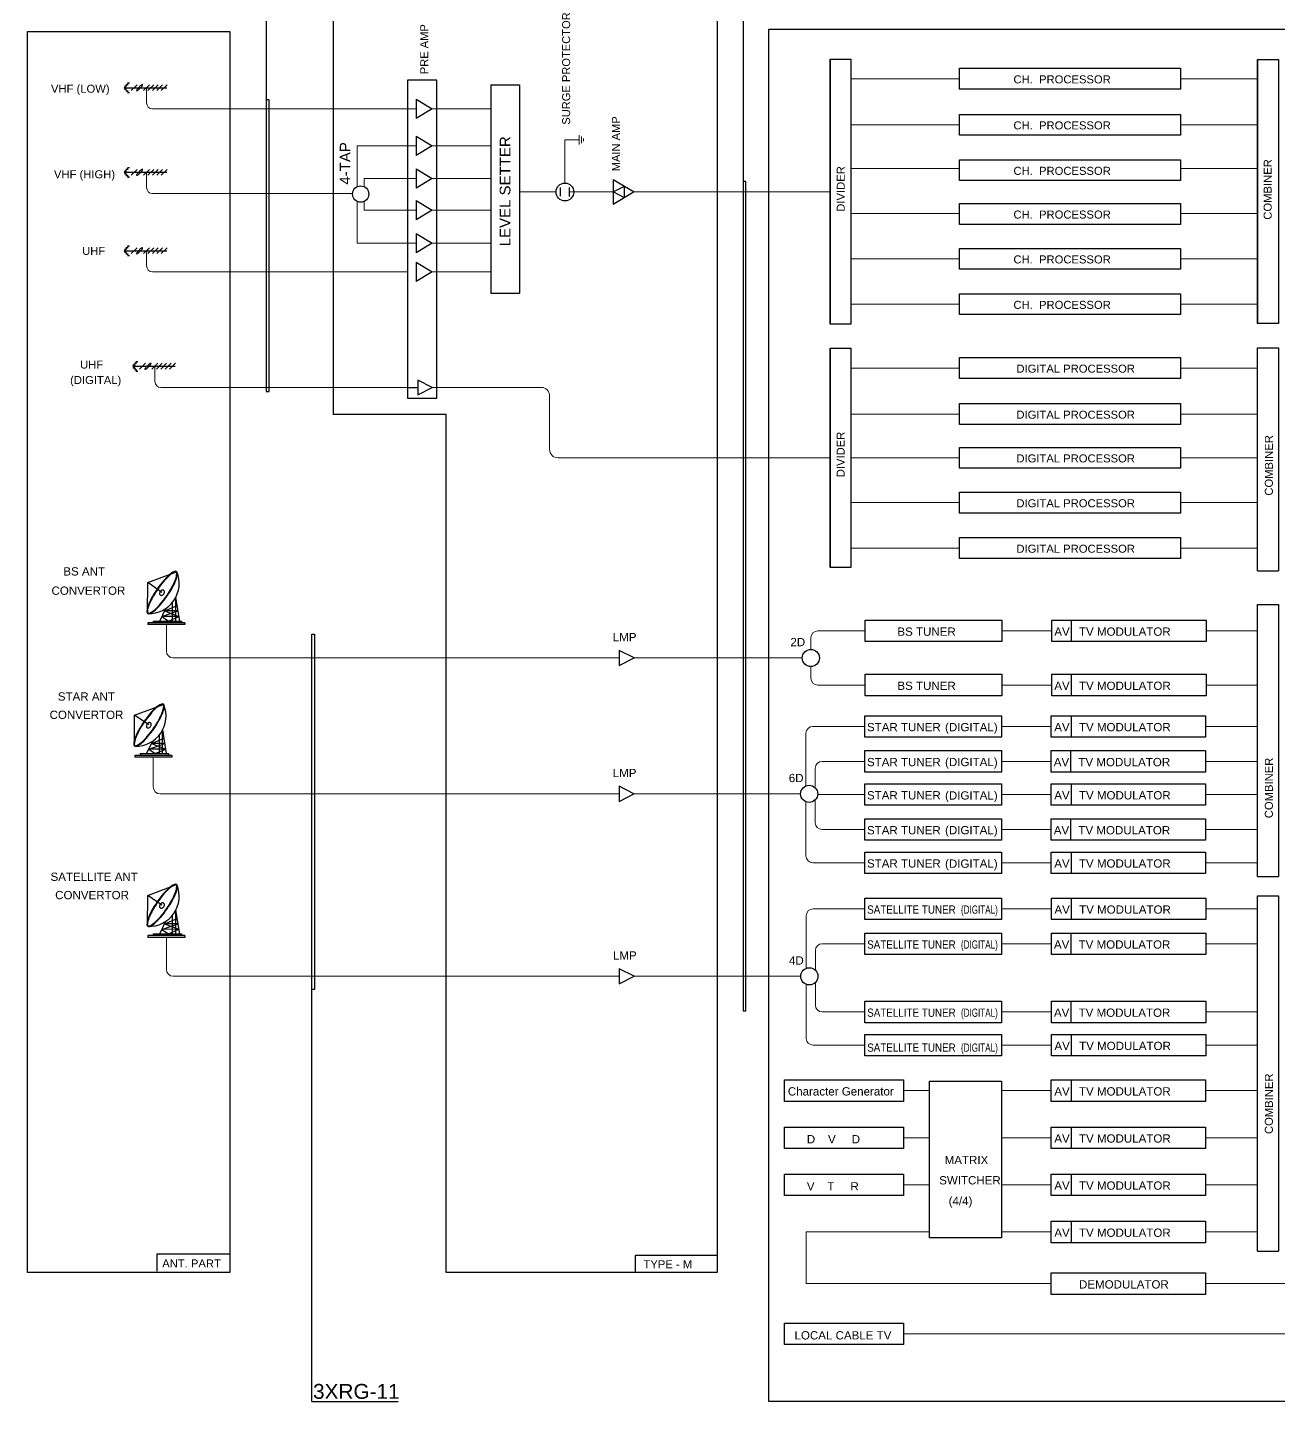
# Model space of a CAD drawing. Extents: x -5343388 to 7033982, y -486386 to 188356.
# Drawn here: x 248777 to 279041, y -463438 to -430200 of the extents above; entities that cross this region are included whole.
import ezdxf

# ---------------------------------------------------------------- set-up
doc = ezdxf.new("R2010")
doc.units = 0
doc.header["$MEASUREMENT"] = 0
for name, color, linetype in [('D', 33, 'Continuous'), ('E-Text', 3, 'Continuous'), ('e-text-box', 7, 'Continuous')]:
    doc.layers.add(name, color=color, linetype=linetype)
doc.layers.add('E-WIRE', color=4, linetype='Continuous', lineweight=20)
doc.styles.add('AL', font='arial.ttf')

msp = doc.modelspace()

# ---------------------------------------------------------------- linework, layer by layer
at = {"layer": 'D', "color": 2, "linetype": 'Continuous'}
msp.add_circle((256836.84527, -434229.54258), 196.22109, dxfattribs=at)
at = {"layer": 'e-text-box'}
for p, q in [((256168.99955, -429714.30595), (256168.99955, -439564.24544)), ((265463.63176, -429714.30595), (265463.63176, -460314.98508)), ((268194.70561, -430968.68198), (268194.70561, -437379.31372)), ((268698.81055, -430968.68198), (268698.81055, -437379.31372)), ((278533.10287, -430977.42631), (278533.10287, -437364.11122)), ((279037.20781, -430977.42631), (279037.20781, -437364.11122)), ((251220.78283, -431540.94769), (251119.11625, -431656.23733)), ((251119.11625, -431656.23733), (251220.78283, -431771.52697)), ((251119.11625, -431656.23733), (252148.73401, -431656.23733)), ((251123.92147, -431621.96582), (251174.75475, -431621.96582)), ((251123.92147, -431690.50884), (251174.75475, -431690.50884)), ((251159.64382, -431581.45676), (251210.47711, -431581.45676)), ((251159.64382, -431731.01791), (251210.47711, -431731.01791)), ((251195.36618, -431540.94769), (251246.19947, -431540.94769)), ((251286.2885, -431727.84792), (251429.50968, -431584.62674)), ((251585.45098, -431727.84792), (251728.67216, -431584.62674)), ((251691.40437, -431727.84792), (251834.62554, -431584.62674)), ((251797.35775, -431727.84792), (251940.57893, -431584.62674)), ((251903.31114, -431727.84792), (252046.53231, -431584.62674)), ((252009.26452, -431727.84792), (252152.4857, -431584.62674)), ((257968.52527, -431477.82461), (257968.52527, -439165.82286)), ((258676.5233, -431477.82461), (257968.52527, -431477.82461)), ((258676.5233, -439165.82286), (258676.5233, -431477.82461)), ((259985.79688, -431588.43209), (259985.79688, -434622.86204)), ((259985.79688, -431588.43209), (260678.5032, -431588.43209)), ((260678.5032, -431588.43209), (260678.5032, -436624.10802)), ((251195.36618, -431771.52697), (251246.19947, -431771.52697)), ((258180.56122, -431935.33372), (258570.20852, -432169.1221)), ((258180.56122, -431935.33372), (258180.56122, -432402.91048)), ((258570.20852, -432169.1221), (258180.56122, -432402.91048)), ((258180.56122, -432832.3189), (258570.20852, -433066.10729)), ((258180.56122, -432832.3189), (258180.56122, -433299.89567)), ((258570.20852, -433066.10729), (258180.56122, -433299.89567)), ((251220.78283, -433587.90766), (251119.11625, -433703.1973)), ((251119.11625, -433703.1973), (251220.78283, -433818.48694)), ((251119.11625, -433703.1973), (252148.73401, -433703.1973)), ((251123.92147, -433668.92579), (251174.75475, -433668.92579)), ((251123.92147, -433737.46881), (251174.75475, -433737.46881)), ((251159.64382, -433628.41672), (251210.47711, -433628.41672)), ((251195.36618, -433587.90766), (251246.19947, -433587.90766)), ((251286.2885, -433774.80789), (251429.50968, -433631.58671)), ((251585.45098, -433774.80789), (251728.67216, -433631.58671)), ((251691.40437, -433774.80789), (251834.62554, -433631.58671)), ((251797.35775, -433774.80789), (251940.57893, -433631.58671)), ((251903.31114, -433774.80789), (252046.53231, -433631.58671)), ((252009.26452, -433774.80789), (252152.4857, -433631.58671)), ((258180.56122, -433623.0855), (258570.20852, -433856.87388)), ((258180.56122, -433623.0855), (258180.56122, -434090.66227)), ((251159.64382, -433777.97787), (251210.47711, -433777.97787)), ((251195.36618, -433818.48694), (251246.19947, -433818.48694)), ((258570.20852, -433856.87388), (258180.56122, -434090.66227)), ((261673.70474, -434279.86129), (261673.70474, -434068.93542)), ((261887.48496, -434286.73944), (261887.48496, -434068.93542)), ((262944.57478, -433875.02604), (262944.57478, -434482.87584)), ((262944.57478, -433875.02604), (263451.11628, -434178.95094)), ((262944.57478, -434178.95094), (263216.98709, -434038.47343)), ((263216.98709, -434319.42845), (263216.98709, -434038.47343)), ((258180.56122, -434389.07366), (258180.56122, -434856.65042)), ((258180.56122, -434389.07366), (258570.20852, -434622.86204)), ((263451.11628, -434178.95094), (262944.57478, -434482.87584)), ((263216.98709, -434319.42845), (262944.57478, -434178.95094)), ((258570.20852, -434622.86204), (258180.56122, -434856.65042)), ((259985.79688, -434622.86204), (259985.79688, -436624.10802)), ((258180.56122, -435182.00769), (258570.20852, -435415.79608)), ((258180.56122, -435182.00769), (258180.56122, -435649.58446)), ((258570.20852, -435415.79608), (258180.56122, -435649.58446)), ((251220.78283, -435484.35373), (251119.11625, -435599.64337)), ((251119.11625, -435599.64337), (251220.78283, -435714.93301)), ((251119.11625, -435599.64337), (252148.73401, -435599.64337)), ((251123.92147, -435565.37186), (251174.75475, -435565.37186)), ((251123.92147, -435633.91488), (251174.75475, -435633.91488)), ((251159.64382, -435524.8628), (251210.47711, -435524.8628)), ((251159.64382, -435674.42395), (251210.47711, -435674.42395)), ((251195.36618, -435484.35373), (251246.19947, -435484.35373)), ((251195.36618, -435714.93301), (251246.19947, -435714.93301)), ((251286.2885, -435671.25396), (251429.50968, -435528.03278)), ((251585.45098, -435671.25396), (251728.67216, -435528.03278)), ((251691.40437, -435671.25396), (251834.62554, -435528.03278)), ((251797.35775, -435671.25396), (251940.57893, -435528.03278)), ((251903.31114, -435671.25396), (252046.53231, -435528.03278)), ((252009.26452, -435671.25396), (252152.4857, -435528.03278)), ((258180.56122, -435878.73976), (258180.56122, -436346.31652)), ((258180.56122, -435878.73976), (258570.20852, -436112.52814)), ((258570.20852, -436112.52814), (258180.56122, -436346.31652)), ((259985.79688, -436624.10802), (260678.5032, -436624.10802)), ((268194.70561, -437957.56278), (268194.70561, -443262.54765)), ((268698.81055, -437957.56278), (268698.81055, -443262.54765)), ((251424.0005, -438280.31824), (251322.33393, -438395.60788)), ((251322.33393, -438395.60788), (251424.0005, -438510.89753)), ((251322.33393, -438395.60788), (252351.95168, -438395.60788)), ((251327.13914, -438361.33637), (251377.97243, -438361.33637)), ((251362.8615, -438320.82731), (251413.69479, -438320.82731)), ((251398.58386, -438280.31824), (251449.41715, -438280.31824)), ((251489.50617, -438467.21847), (251632.72735, -438323.9973)), ((251788.66866, -438467.21847), (251931.88984, -438323.9973)), ((251894.62204, -438467.21847), (252037.84322, -438323.9973)), ((252000.57543, -438467.21847), (252143.79661, -438323.9973)), ((252106.52881, -438467.21847), (252249.74999, -438323.9973)), ((252212.4822, -438467.21847), (252355.70338, -438323.9973)), ((251327.13914, -438429.87939), (251377.97243, -438429.87939)), ((251362.8615, -438470.38846), (251413.69479, -438470.38846)), ((251398.58386, -438510.89753), (251449.41715, -438510.89753)), ((257988.73131, -438908.49265), (258221.27805, -438908.49265)), ((257968.52527, -439165.82286), (258676.5233, -439165.82286)), ((258904.4537, -439564.24544), (256168.99955, -439564.24544)), ((258904.4537, -460314.98508), (258904.4537, -439564.24544)), ((251686.59517, -443629.26483), (252384.35394, -443366.28388)), ((268698.81055, -443262.54765), (268194.70561, -443262.54765)), ((278533.10489, -443343.75211), (279037.20781, -443343.75211)), ((251683.36969, -444370.00369), (251686.59517, -443629.26483)), ((252029.8356, -443865.33193), (251686.59517, -443629.26483)), ((252355.24418, -444003.14391), (252355.24418, -444558.69586)), ((252459.62474, -444558.69586), (252366.34557, -443982.3105)), ((251975.85679, -444558.69586), (252126.05977, -444253.48574)), ((252029.62271, -444449.44434), (252419.79061, -444312.55504)), ((252095.39246, -444312.55504), (252441.72585, -444448.09601)), ((252419.79061, -444312.55504), (252095.39246, -444312.55504)), ((252096.99001, -444312.55504), (252399.08585, -444184.61736)), ((252279.8925, -444113.76838), (252279.8925, -444558.69586)), ((251690.53286, -444600.64937), (251690.53286, -444642.60281)), ((252584.58292, -444600.64937), (251690.53286, -444600.64937)), ((252584.58292, -444642.60281), (251690.53286, -444642.60281)), ((251819.66933, -444558.69586), (251819.66933, -444600.64937)), ((251819.66933, -444558.69586), (252505.64396, -444558.69586)), ((252441.72585, -444448.09601), (252029.62271, -444449.44434)), ((252029.62271, -444449.44434), (252186.80211, -444558.69586)), ((252186.80211, -444558.69586), (252441.72585, -444448.09601)), ((252505.64396, -444558.69586), (252505.64396, -444600.64937)), ((252584.58292, -444600.64937), (252584.58292, -444642.60281)), ((274022.32303, -444537.80125), (274022.32303, -445056.30607)), ((274022.32303, -445846.98801), (274022.32303, -446365.49283)), ((251368.39567, -446836.20813), (252066.15443, -446573.22718)), ((251365.17019, -447576.94698), (251368.39567, -446836.20813)), ((251711.63609, -447072.27523), (251368.39567, -446836.20813)), ((274021.24047, -446848.08088), (274021.24047, -447366.5857)), ((251961.69299, -447320.71168), (251961.69299, -447765.63916)), ((252037.04468, -447210.08721), (252037.04468, -447765.63916)), ((252141.42523, -447765.63916), (252048.14606, -447189.2538)), ((251657.65729, -447765.63916), (251807.86026, -447460.42904)), ((251711.42321, -447656.38764), (252101.5911, -447519.49834)), ((252123.52634, -447655.03931), (251711.42321, -447656.38764)), ((251711.42321, -447656.38764), (251868.6026, -447765.63916)), ((252101.5911, -447519.49834), (251777.19296, -447519.49834)), ((251777.19296, -447519.49834), (252123.52634, -447655.03931)), ((251778.7905, -447519.49834), (252080.88634, -447391.56066)), ((251868.6026, -447765.63916), (252123.52634, -447655.03931)), ((274009.0188, -447693.11426), (274009.0188, -448211.61908)), ((251372.33335, -447807.59266), (251372.33335, -447849.54611)), ((252266.38342, -447807.59266), (251372.33335, -447807.59266)), ((252266.38342, -447849.54611), (251372.33335, -447849.54611)), ((251501.46982, -447765.63916), (251501.46982, -447807.59266)), ((251501.46982, -447765.63916), (252187.44445, -447765.63916)), ((252187.44445, -447765.63916), (252187.44445, -447807.59266)), ((252266.38342, -447807.59266), (252266.38342, -447849.54611)), ((274021.24047, -448496.99397), (274021.24047, -449015.4988)), ((274009.0188, -449342.02736), (274009.0188, -449860.53218)), ((274021.24047, -450145.90707), (274021.24047, -450664.41189)), ((251686.59517, -451196.75794), (252384.35394, -450933.77699)), ((278533.10489, -450735.62128), (279037.20781, -450735.62128)), ((251683.36969, -451937.49679), (251686.59517, -451196.75794)), ((252029.8356, -451432.82504), (251686.59517, -451196.75794)), ((274025.82221, -451261.28493), (274025.82221, -451779.78975)), ((278533.10489, -451201.82859), (279037.20781, -451201.82859)), ((252279.8925, -451681.26149), (252279.8925, -452126.18897)), ((252355.24418, -451570.63702), (252355.24418, -452126.18897)), ((252459.62474, -452126.18897), (252366.34557, -451549.80361)), ((251975.85679, -452126.18897), (252126.05977, -451820.97885)), ((252029.62271, -452016.93745), (252419.79061, -451880.04814)), ((252441.72585, -452015.58912), (252029.62271, -452016.93745)), ((252029.62271, -452016.93745), (252186.80211, -452126.18897)), ((252419.79061, -451880.04814), (252095.39246, -451880.04814)), ((252095.39246, -451880.04814), (252441.72585, -452015.58912)), ((252096.99001, -451880.04814), (252399.08585, -451752.11047)), ((252186.80211, -452126.18897), (252441.72585, -452015.58912)), ((251690.53286, -452168.14247), (251690.53286, -452210.09592)), ((252584.58292, -452168.14247), (251690.53286, -452168.14247)), ((252584.58292, -452210.09592), (251690.53286, -452210.09592)), ((251819.66933, -452126.18897), (251819.66933, -452168.14247)), ((251819.66933, -452126.18897), (252505.64396, -452126.18897)), ((252505.64396, -452126.18897), (252505.64396, -452168.14247)), ((252584.58292, -452168.14247), (252584.58292, -452210.09592)), ((274013.60054, -452106.31832), (274013.60054, -452624.82314)), ((274013.60054, -453755.23141), (274013.60054, -454273.73623)), ((274025.82221, -454559.11113), (274025.82221, -455077.61595)), ((274022.32303, -455659.01382), (274022.32303, -456177.51865)), ((274022.32303, -456798.57628), (274022.32303, -457317.0811)), ((274022.32303, -457938.13874), (274022.32303, -458456.64356)), ((274022.32303, -459077.7012), (274022.32303, -459596.20602)), ((251904.00378, -459871.94183), (251904.00378, -460283.44322)), ((253669.94465, -459871.94183), (251904.00378, -459871.94183)), ((263473.85406, -459903.48369), (263473.85406, -460314.98508)), ((265463.63176, -459903.48369), (263473.85406, -459903.48369)), ((278533.10489, -459801.245), (279037.20781, -459801.245)), ((265463.63176, -460314.98508), (258904.4537, -460314.98508)), ((255653.11868, -463438.23647), (257744.85369, -463438.23647))]:
    msp.add_line(p, q, dxfattribs=at)
for points in [[(254554.78121, -428109.53872), (254554.78121, -439004.06781), (254624.31689, -439004.06781), (254624.31689, -431952.49552), (254554.78121, -431952.49552)], [(267131.10658, -428109.53872), (266086.71439, -428109.53872), (266086.71439, -453987.47972), (266156.25007, -453987.47972), (266156.25007, -433927.48212), (266086.71439, -433927.48212)], [(278533.10489, -443343.75211), (278533.10489, -437946.8809), (279037.20781, -437946.8809), (279037.20781, -443343.75211)], [(278533.10489, -450735.62128), (278533.10489, -444159.24963), (279037.20781, -444159.24963), (279037.20781, -450735.62128)], [(255653.11868, -463438.23647), (255653.11868, -444878.28121), (255722.65436, -444878.28121), (255722.65436, -453469.64708), (255653.11868, -453469.64708)], [(278533.10489, -459801.245), (278533.10489, -451201.82859)], [(279037.20781, -451201.82859), (279037.20781, -459801.245)]]:
    msp.add_lwpolyline(points, dxfattribs=at)
for points in [[(248776.7757, -430296.79905), (253669.94465, -430296.79905), (253669.94465, -460314.98508), (248776.7757, -460314.98508)], [(266707.59116, -430242.68636), (285503.53436, -430242.68636), (285503.53436, -463438.23647), (266707.59116, -463438.23647)], [(268194.70561, -430968.68198), (268698.81055, -430968.68198), (268698.81055, -437379.31372), (268194.70561, -437379.31372)], [(278533.10287, -430977.42631), (279037.20781, -430977.42631), (279037.20781, -437364.11122), (278533.10287, -437364.11122)], [(271327.08593, -431187.88556), (276673.51754, -431187.88556), (276673.51754, -431691.99051), (271327.08593, -431691.99051)], [(271327.08593, -432301.07822), (276673.51754, -432301.07822), (276673.51754, -432805.18317), (271327.08593, -432805.18317)], [(271327.08593, -433400.3559), (276673.51754, -433400.3559), (276673.51754, -433904.46084), (271327.08593, -433904.46084)], [(271327.08593, -434457.88899), (276673.51754, -434457.88899), (276673.51754, -434961.99393), (271327.08593, -434961.99393)], [(271327.08593, -435543.2518), (276673.51754, -435543.2518), (276673.51754, -436047.35674), (271327.08593, -436047.35674)], [(271327.08593, -436642.52947), (276673.51754, -436642.52947), (276673.51754, -437146.63442), (271327.08593, -437146.63442)], [(268194.70561, -437957.56278), (268698.81055, -437957.56278), (268698.81055, -443262.54765), (268194.70561, -443262.54765)], [(271327.08593, -438185.90066), (276673.51754, -438185.90066), (276673.51754, -438690.0056), (271327.08593, -438690.0056)], [(258570.20852, -438908.49265), (258221.27805, -438730.73813), (258221.27805, -439086.24717)], [(271327.08593, -439299.09332), (276673.51754, -439299.09332), (276673.51754, -439803.19827), (271327.08593, -439803.19827)], [(271327.08593, -440356.62641), (276673.51754, -440356.62641), (276673.51754, -440860.73135), (271327.08593, -440860.73135)], [(271327.08593, -441441.98922), (276673.51754, -441441.98922), (276673.51754, -441946.09417), (271327.08593, -441946.09417)], [(271327.08593, -442541.2669), (276673.51754, -442541.2669), (276673.51754, -443045.37184), (271327.08593, -443045.37184)], [(269043.94902, -444537.80125), (272349.21964, -444537.80125), (272349.21964, -445056.30607), (269043.94902, -445056.30607)], [(273555.1259, -444537.80125), (277288.25202, -444537.80125), (277288.25202, -445056.30607), (273555.1259, -445056.30607)], [(263451.11628, -445451.64704), (263092.21636, -445268.81382), (263092.21636, -445634.48026)], [(269043.94902, -445846.98801), (272349.21964, -445846.98801), (272349.21964, -446365.49283), (269043.94902, -446365.49283)], [(273555.1259, -445846.98801), (277288.25202, -445846.98801), (277288.25202, -446365.49283), (273555.1259, -446365.49283)], [(269031.63001, -446848.08088), (272336.90064, -446848.08088), (272336.90064, -447366.5857), (269031.63001, -447366.5857)], [(273541.82167, -446848.08088), (277274.94779, -446848.08088), (277274.94779, -447366.5857), (273541.82167, -447366.5857)], [(269031.63001, -447693.11426), (272336.90064, -447693.11426), (272336.90064, -448211.61908), (269031.63001, -448211.61908)], [(273541.82167, -447693.11426), (277274.94779, -447693.11426), (277274.94779, -448211.61908), (273541.82167, -448211.61908)], [(263446.53454, -448739.41932), (263087.63463, -448556.5861), (263087.63463, -448922.25253)], [(269031.63001, -448496.99397), (272336.90064, -448496.99397), (272336.90064, -449015.4988), (269031.63001, -449015.4988)], [(273541.82167, -448496.99397), (277274.94779, -448496.99397), (277274.94779, -449015.4988), (273541.82167, -449015.4988)], [(269031.63001, -449342.02736), (272336.90064, -449342.02736), (272336.90064, -449860.53218), (269031.63001, -449860.53218)], [(273541.82167, -449342.02736), (277274.94779, -449342.02736), (277274.94779, -449860.53218), (273541.82167, -449860.53218)], [(269031.63001, -450145.90707), (272336.90064, -450145.90707), (272336.90064, -450664.41189), (269031.63001, -450664.41189)], [(273541.82167, -450145.90707), (277274.94779, -450145.90707), (277274.94779, -450664.41189), (273541.82167, -450664.41189)], [(269036.21175, -451261.28493), (272341.48237, -451261.28493), (272341.48237, -451779.78975), (269036.21175, -451779.78975)], [(273546.40341, -451261.28493), (277279.52953, -451261.28493), (277279.52953, -451779.78975), (273546.40341, -451779.78975)], [(269036.21175, -452106.31832), (272341.48237, -452106.31832), (272341.48237, -452624.82314), (269036.21175, -452624.82314)], [(269036.21175, -452106.31832), (272341.48237, -452106.31832), (272341.48237, -452624.82314), (269036.21175, -452624.82314)], [(273546.40341, -452106.31832), (277279.52953, -452106.31832), (277279.52953, -452624.82314), (273546.40341, -452624.82314)], [(263451.11628, -453152.62337), (263092.21636, -452969.79015), (263092.21636, -453335.45659)], [(269036.21175, -453755.23141), (272341.48237, -453755.23141), (272341.48237, -454273.73623), (269036.21175, -454273.73623)], [(273546.40341, -453755.23141), (277279.52953, -453755.23141), (277279.52953, -454273.73623), (273546.40341, -454273.73623)], [(269036.21175, -454559.11113), (272341.48237, -454559.11113), (272341.48237, -455077.61595), (269036.21175, -455077.61595)], [(273546.40341, -454559.11113), (277279.52953, -454559.11113), (277279.52953, -455077.61595), (273546.40341, -455077.61595)], [(267089.39456, -455659.01382), (269969.19009, -455659.01382), (269969.19009, -456177.51865), (267089.39456, -456177.51865)], [(270599.76748, -455691.39516), (272336.99797, -455691.39516), (272336.99797, -459482.49917), (270599.76748, -459482.49917)], [(273542.90423, -455659.01382), (277276.03035, -455659.01382), (277276.03035, -456177.51865), (273542.90423, -456177.51865)], [(267089.39456, -456798.57628), (269969.19009, -456798.57628), (269969.19009, -457317.0811), (267089.39456, -457317.0811)], [(273542.90423, -456798.57628), (277276.03035, -456798.57628), (277276.03035, -457317.0811), (273542.90423, -457317.0811)], [(267089.39456, -457938.13874), (269969.19009, -457938.13874), (269969.19009, -458456.64356), (267089.39456, -458456.64356)], [(273542.90423, -457938.13874), (277276.03035, -457938.13874), (277276.03035, -458456.64356), (273542.90423, -458456.64356)], [(273542.90423, -459077.7012), (277276.03035, -459077.7012), (277276.03035, -459596.20602), (273542.90423, -459596.20602)], [(273542.90423, -460327.85111), (277276.03035, -460327.85111), (277276.03035, -460846.35593), (273542.90423, -460846.35593)], [(267089.39456, -461542.5596), (269969.19009, -461542.5596), (269969.19009, -462061.06442), (267089.39456, -462061.06442)]]:
    msp.add_lwpolyline(points, close=True, dxfattribs=at)
for points in [[(251560.39329, -431584.62674, 0.2890456456), (251554.09504, -431583.20084, 0.0626112858), (251529.40891, -431595.59087, 0.0283746038), (251505.37768, -431613.74459, 0.0204283903), (251474.62625, -431642.08088, 0.0204283903), (251446.28996, -431672.83231, 0.0283746038), (251428.13624, -431696.86354, 0.0626112858), (251415.7462, -431721.54967, 0.2890456456), (251417.17211, -431727.84792, 0.2890456456), (251423.47036, -431729.27383, 0.0626112858), (251448.15649, -431716.88379, 0.0283746038), (251472.18772, -431698.73008, 0.0204283903), (251502.93916, -431670.39379, 0.0204283903), (251531.27545, -431639.64236, 0.0283746038), (251549.42916, -431615.61113, 0.0626112858), (251561.8192, -431590.92499, 0.2890456456)], [(251560.39329, -433631.58671, 0.2890456456), (251554.09504, -433630.1608, 0.0626112858), (251529.40891, -433642.55084, 0.0283746038), (251505.37768, -433660.70455, 0.0204283903), (251474.62625, -433689.04084, 0.0204283903), (251446.28996, -433719.79227, 0.0283746038), (251428.13624, -433743.8235, 0.0626112858), (251415.7462, -433768.50964, 0.2890456456), (251417.17211, -433774.80789, 0.2890456456), (251423.47036, -433776.23379, 0.0626112858), (251448.15649, -433763.84375, 0.0283746038), (251472.18772, -433745.69004, 0.0204283903), (251502.93916, -433717.35375, 0.0204283903), (251531.27545, -433686.60232, 0.0283746038), (251549.42916, -433662.57109, 0.0626112858), (251561.8192, -433637.88496, 0.2890456456)], [(251560.39329, -435528.03278, 0.2890456456), (251554.09504, -435526.60688, 0.0626112858), (251529.40891, -435538.99691, 0.0283746038), (251505.37768, -435557.15063, 0.0204283903), (251474.62625, -435585.48692, 0.0204283903), (251446.28996, -435616.23835, 0.0283746038), (251428.13624, -435640.26958, 0.0626112858), (251415.7462, -435664.95571, 0.2890456456), (251417.17211, -435671.25396, 0.2890456456), (251423.47036, -435672.67987, 0.0626112858), (251448.15649, -435660.28983, 0.0283746038), (251472.18772, -435642.13612, 0.0204283903), (251502.93916, -435613.79983, 0.0204283903), (251531.27545, -435583.0484, 0.0283746038), (251549.42916, -435559.01717, 0.0626112858), (251561.8192, -435534.33103, 0.2890456456)], [(251763.61097, -438323.9973, 0.2890456456), (251757.31272, -438322.57139, 0.0626112858), (251732.62658, -438334.96143, 0.0283746038), (251708.59535, -438353.11514, 0.0204283903), (251677.84392, -438381.45143, 0.0204283903), (251649.50763, -438412.20286, 0.0283746038), (251631.35392, -438436.23409, 0.0626112858), (251618.96388, -438460.92022, 0.2890456456), (251620.38979, -438467.21847, 0.2890456456), (251626.68804, -438468.64438, 0.0626112858), (251651.37417, -438456.25434, 0.0283746038), (251675.4054, -438438.10063, 0.0204283903), (251706.15683, -438409.76434, 0.0204283903), (251734.49312, -438379.01291, 0.0283746038), (251752.64684, -438354.98168, 0.0626112858), (251765.03687, -438330.29554, 0.2890456456)], [(252381.72657, -443364.09491, 0.267579343), (252333.57575, -443360.25615, 0.0725066552), (252194.44703, -443453.03085, 0.034115907), (252066.783, -443584.76262, 0.0247671884), (251913.54538, -443785.50715, 0.0247671884), (251780.90977, -444000.42092, 0.034115907), (251703.56999, -444166.76371, 0.0725066552), (251666.71047, -444329.87509, 0.267579343), (251687.52161, -444373.46561, 0.267579343), (251735.67243, -444377.30438, 0.0725066552), (251874.80115, -444284.52968, 0.034115907), (252002.46518, -444152.79791, 0.0247671884), (252155.7028, -443952.05338, 0.0247671884), (252288.33841, -443737.13961, 0.034115907), (252365.67819, -443570.79682, 0.0725066552), (252402.53771, -443407.68544, 0.267579343)], [(252374.60993, -443374.44248, 0.267579343), (252338.96303, -443371.60058, 0.0725066552), (252202.84884, -443462.3651, 0.034115907), (252076.37611, -443592.86762, 0.0247671884), (251923.89294, -443792.62379, 0.0247671884), (251791.91036, -444006.47945, 0.034115907), (251715.29228, -444171.27001, 0.0725066552), (251679.2314, -444330.84721, 0.267579343), (251694.63825, -444363.11805, 0.267579343), (251730.28515, -444365.95995, 0.0725066552), (251866.39934, -444275.19543, 0.034115907), (251992.87207, -444144.69291, 0.0247671884), (252145.35524, -443944.93674, 0.0247671884), (252277.33782, -443731.08108, 0.034115907), (252353.9559, -443566.29052, 0.0725066552), (252390.01678, -443406.71331, 0.267579343)], [(252071.51362, -443814.4444, 0.1302000892), (252053.13254, -443807.86944, 0.1064729516), (252029.58532, -443810.88976, 0.0842285739), (252007.95237, -443822.92727, 0.0732543758), (251988.60941, -443843.74422, 0.0732543758), (251976.0904, -443869.25441, 0.0842285739), (251972.58902, -443893.7621, 0.1064729516), (251978.19287, -443916.83136, 0.1302000892), (251990.90868, -443931.6436, 0.1302000892), (252009.28975, -443938.21856, 0.1064729516), (252032.83697, -443935.19824, 0.0842285739), (252054.46993, -443923.16073, 0.0732543758), (252073.81288, -443902.34378, 0.0732543758), (252086.33189, -443876.83359, 0.0842285739), (252089.83327, -443852.3259, 0.1064729516), (252084.22942, -443829.25664, 0.1302000892)], [(252063.52707, -446571.03821, 0.267579343), (252015.37625, -446567.19945, 0.0725066552), (251876.24752, -446659.97414, 0.034115907), (251748.58349, -446791.70592, 0.0247671884), (251595.34587, -446992.45045, 0.0247671884), (251462.71026, -447207.36422, 0.034115907), (251385.37048, -447373.70701, 0.0725066552), (251348.51096, -447536.81838, 0.267579343), (251369.3221, -447580.40891, 0.267579343), (251417.47292, -447584.24767, 0.0725066552), (251556.60164, -447491.47298, 0.034115907), (251684.26568, -447359.74121, 0.0247671884), (251837.50329, -447158.99668, 0.0247671884), (251970.1389, -446944.08291, 0.034115907), (252047.47868, -446777.74011, 0.0725066552), (252084.33821, -446614.62874, 0.267579343)], [(252056.41042, -446581.38578, 0.267579343), (252020.76352, -446578.54388, 0.0725066552), (251884.64933, -446669.3084, 0.034115907), (251758.1766, -446799.81092, 0.0247671884), (251605.69344, -446999.56709, 0.0247671884), (251473.71086, -447213.42274, 0.034115907), (251397.09277, -447378.21331, 0.0725066552), (251361.03189, -447537.79051, 0.267579343), (251376.43874, -447570.06134, 0.267579343), (251412.08564, -447572.90325, 0.0725066552), (251548.19983, -447482.13872, 0.034115907), (251674.67257, -447351.63621, 0.0247671884), (251827.15573, -447151.88003, 0.0247671884), (251959.13831, -446938.02438, 0.034115907), (252035.75639, -446773.23382, 0.0725066552), (252071.81727, -446613.65661, 0.267579343)], [(251753.31411, -447021.3877, 0.1302000892), (251734.93303, -447014.81274, 0.1064729516), (251711.38581, -447017.83305, 0.0842285739), (251689.75286, -447029.87057, 0.0732543758), (251670.4099, -447050.68752, 0.0732543758), (251657.8909, -447076.19771, 0.0842285739), (251654.38951, -447100.7054, 0.1064729516), (251659.99336, -447123.77466, 0.1302000892), (251672.70917, -447138.5869, 0.1302000892), (251691.09024, -447145.16186, 0.1064729516), (251714.63747, -447142.14154, 0.0842285739), (251736.27042, -447130.10402, 0.0732543758), (251755.61337, -447109.28708, 0.0732543758), (251768.13238, -447083.77689, 0.0842285739), (251771.63376, -447059.2692, 0.1064729516), (251766.02991, -447036.19993, 0.1302000892)], [(252381.72657, -450931.58802, 0.267579343), (252333.57575, -450927.74926, 0.0725066552), (252194.44703, -451020.52395, 0.034115907), (252066.783, -451152.25573, 0.0247671884), (251913.54538, -451353.00025, 0.0247671884), (251780.90977, -451567.91402, 0.034115907), (251703.56999, -451734.25682, 0.0725066552), (251666.71047, -451897.36819, 0.267579343), (251687.52161, -451940.95872, 0.267579343), (251735.67243, -451944.79748, 0.0725066552), (251874.80115, -451852.02279, 0.034115907), (252002.46518, -451720.29101, 0.0247671884), (252155.7028, -451519.54649, 0.0247671884), (252288.33841, -451304.63272, 0.034115907), (252365.67819, -451138.28992, 0.0725066552), (252402.53771, -450975.17855, 0.267579343)], [(252374.60993, -450941.93559, 0.267579343), (252338.96303, -450939.09369, 0.0725066552), (252202.84884, -451029.85821, 0.034115907), (252076.37611, -451160.36073, 0.0247671884), (251923.89294, -451360.1169, 0.0247671884), (251791.91036, -451573.97255, 0.034115907), (251715.29228, -451738.76312, 0.0725066552), (251679.2314, -451898.34032, 0.267579343), (251694.63825, -451930.61115, 0.267579343), (251730.28515, -451933.45305, 0.0725066552), (251866.39934, -451842.68853, 0.034115907), (251992.87207, -451712.18601, 0.0247671884), (252145.35524, -451512.42984, 0.0247671884), (252277.33782, -451298.57419, 0.034115907), (252353.9559, -451133.78362, 0.0725066552), (252390.01678, -450974.20642, 0.267579343)], [(252071.51362, -451381.93751, 0.1302000892), (252053.13254, -451375.36255, 0.1064729516), (252029.58532, -451378.38286, 0.0842285739), (252007.95237, -451390.42038, 0.0732543758), (251988.60941, -451411.23733, 0.0732543758), (251976.0904, -451436.74752, 0.0842285739), (251972.58902, -451461.25521, 0.1064729516), (251978.19287, -451484.32447, 0.1302000892), (251990.90868, -451499.1367, 0.1302000892), (252009.28975, -451505.71166, 0.1064729516), (252032.83697, -451502.69135, 0.0842285739), (252054.46993, -451490.65383, 0.0732543758), (252073.81288, -451469.83688, 0.0732543758), (252086.33189, -451444.32669, 0.0842285739), (252089.83327, -451419.81901, 0.1064729516), (252084.22942, -451396.74974, 0.1302000892)]]:
    msp.add_lwpolyline(points, format="xyb", close=True, dxfattribs=at)
for centre, radius in [((261778.39471, -434178.95094), 215.40686), ((267726.48566, -445451.64704), 207.27003), ((267687.348, -448739.41932), 207.27003), ((267691.92974, -453152.62337), 207.27003)]:
    msp.add_circle(centre, radius, dxfattribs=at)
for centre in [(251718.96783, -443650.72035), (251400.76832, -446857.66364), (251718.96783, -451218.21345)]:
    msp.add_arc(centre, 727.35821, 268.07334018, 22.694907352, dxfattribs=at)
at = {"layer": 'E-WIRE'}
for p, q in [((251657.06157, -432022.60493), (251657.06157, -431656.23733)), ((271327.08593, -431439.93803), (268698.81055, -431439.93803)), ((276673.51754, -431439.93803), (278533.10287, -431439.93803)), ((257968.52527, -432169.1221), (251803.57874, -432169.1221)), ((257988.73131, -432169.1221), (258180.56122, -432169.1221)), ((258570.20852, -432169.1221), (259985.79688, -432169.1221)), ((271327.08593, -432553.13069), (268698.81055, -432553.13069)), ((276673.51754, -432553.13069), (278533.10287, -432553.13069)), ((256749.46628, -433066.10729), (257968.57506, -433066.10729)), ((256749.46628, -434053.85073), (256749.46628, -433066.10729)), ((256797.6692, -433066.10729), (257968.57506, -433066.10729)), ((257988.73131, -433066.10729), (258180.56122, -433066.10729)), ((258570.20852, -433066.10729), (259985.79688, -433066.10729)), ((261778.39471, -433963.54408), (261778.39471, -432918.62403)), ((261778.39471, -432918.62403), (262122.5842, -432918.62403)), ((262122.5842, -432918.62403), (262122.5842, -432804.1164)), ((262122.5842, -432918.62403), (262122.5842, -433033.13165)), ((262177.46208, -432839.83342), (262177.46208, -432996.52502)), ((262231.08963, -432882.76282), (262231.08963, -432949.30305)), ((251657.06157, -434069.5649), (251657.06157, -433703.1973)), ((271327.08593, -433610.66378), (268698.81055, -433610.66378)), ((276673.51754, -433610.66378), (278533.10287, -433610.66378)), ((256919.84139, -433856.87388), (257968.57506, -433856.87388)), ((256919.84139, -434051.7383), (256919.84139, -433856.87388)), ((256993.92871, -433856.87388), (257968.57506, -433856.87388)), ((257988.73131, -433856.87388), (258180.56122, -433856.87388)), ((258570.20852, -433856.87388), (259985.79688, -433856.87388)), ((251803.57874, -434216.08206), (256641.08642, -434216.08206)), ((256749.46628, -435415.79608), (256749.46628, -434405.23443)), ((256919.84139, -434622.86204), (256919.84139, -434407.34685)), ((263451.11628, -434178.95094), (267738.87872, -434178.95094)), ((267529.12292, -434178.95094), (268194.70561, -434178.95094)), ((256919.84139, -434622.86204), (257968.57506, -434622.86204)), ((256993.92871, -434622.86204), (257968.57506, -434622.86204)), ((257988.73131, -434622.86204), (258180.56122, -434622.86204)), ((258570.20852, -434622.86204), (259985.79688, -434622.86204)), ((271327.08593, -434696.0266), (268698.81055, -434696.0266)), ((276673.51754, -434696.0266), (278533.10287, -434696.0266)), ((256749.46628, -435415.79608), (257968.57506, -435415.79608)), ((256797.6692, -435415.79608), (257968.57506, -435415.79608)), ((257988.73131, -435415.79608), (258180.56122, -435415.79608)), ((258570.20852, -435415.79608), (259985.79688, -435415.79608)), ((251657.06157, -435966.01097), (251657.06157, -435599.64337)), ((271327.08593, -435795.30427), (268698.81055, -435795.30427)), ((276673.51754, -435795.30427), (278533.10287, -435795.30427)), ((257968.52527, -436108.2729), (251803.57874, -436112.52814)), ((258570.20852, -436112.52814), (259985.79688, -436112.52814)), ((271327.08593, -436894.58195), (268698.81055, -436894.58195)), ((276673.51754, -436894.58195), (278533.10287, -436894.58195)), ((251860.27925, -438761.97548), (251860.27925, -438395.60788)), ((271327.08593, -438437.95313), (268698.81055, -438437.95313)), ((276673.51754, -438437.95313), (278533.10287, -438437.95313)), ((257968.52527, -438908.49265), (252006.79641, -438908.49265)), ((258570.20852, -438908.49265), (261209.40266, -438908.49265)), ((261407.81263, -440411.64525), (261407.81263, -439106.90262)), ((271327.08593, -439551.14579), (268698.81055, -439551.14579)), ((276673.51754, -439551.14579), (278533.10287, -439551.14579)), ((268194.70561, -440610.05521), (261606.22259, -440610.05521)), ((271327.08593, -440608.67888), (268698.81055, -440608.67888)), ((276673.51754, -440608.67888), (278533.10287, -440608.67888)), ((271327.08593, -441694.04169), (268698.81055, -441694.04169)), ((276673.51754, -441694.04169), (278533.10287, -441694.04169)), ((271327.08593, -442793.31937), (268698.81055, -442793.31937)), ((276673.51754, -442793.31937), (278533.10287, -442793.31937)), ((252137.55789, -445284.19885), (252137.55789, -444642.60281)), ((267726.48566, -445244.37701), (267726.48566, -444964.50185)), ((269043.94902, -444797.05366), (267893.93385, -444797.05366)), ((273555.1259, -444797.05366), (272349.21964, -444797.05366)), ((278526.45278, -444797.05366), (277288.25202, -444797.05366)), ((263092.21636, -445451.64704), (252305.00608, -445451.64704)), ((267522.39362, -445451.64704), (263451.11628, -445451.64704)), ((267726.48566, -445658.91707), (267726.48566, -445938.79223)), ((269043.94902, -446106.24042), (267893.93385, -446106.24042)), ((273555.1259, -446106.24042), (272349.21964, -446106.24042)), ((278526.45278, -446106.24042), (277288.25202, -446106.24042)), ((267610.30012, -448547.00183), (267610.30012, -447272.67492)), ((269031.63001, -447107.33329), (267775.64176, -447107.33329)), ((273541.82167, -447107.33329), (272336.90064, -447107.33329)), ((278514.23111, -447107.33329), (277287.16947, -447107.33329)), ((251819.35839, -448571.97113), (251819.35839, -447849.54611)), ((269031.63001, -447952.36667), (267998.84937, -447952.36667)), ((273541.82167, -447952.36667), (272336.90064, -447952.36667)), ((278514.23111, -447952.36667), (277287.16947, -447952.36667)), ((267833.50774, -448564.76121), (267833.50774, -448117.70831)), ((263087.63463, -448739.41932), (251986.80658, -448739.41932)), ((267480.07798, -448739.41932), (263446.53454, -448739.41932)), ((267610.30012, -448931.8368), (267610.30012, -450239.81785)), ((267833.50774, -448886.38257), (267833.50774, -449435.93813)), ((269031.63001, -448756.24638), (267893.93385, -448756.24638)), ((273541.82167, -448756.24638), (272336.90064, -448756.24638)), ((278514.23111, -448756.24638), (277287.16947, -448756.24638)), ((269031.63001, -449601.27977), (267998.84937, -449601.27977)), ((273541.82167, -449601.27977), (272336.90064, -449601.27977)), ((278514.23111, -449601.27977), (277287.16947, -449601.27977)), ((269031.63001, -450405.15948), (267775.64176, -450405.15948)), ((273541.82167, -450405.15948), (272336.90064, -450405.15948)), ((278533.10489, -450405.15948), (277287.16947, -450405.15948)), ((267614.88186, -452960.20589), (267614.88186, -451685.87898)), ((269036.21175, -451520.53734), (267780.22349, -451520.53734)), ((273546.40341, -451520.53734), (272341.48237, -451520.53734)), ((278533.10489, -451520.53734), (277291.7512, -451520.53734)), ((252137.55789, -452985.17518), (252137.55789, -452210.09592)), ((269036.21175, -452365.57073), (268003.43111, -452365.57073)), ((273546.40341, -452365.57073), (272341.48237, -452365.57073)), ((278533.10489, -452365.57073), (277291.7512, -452365.57073)), ((267838.08947, -452977.96526), (267838.08947, -452530.91236)), ((263092.21636, -453152.62337), (252305.00608, -453152.62337)), ((267484.65971, -453152.62337), (263451.11628, -453152.62337)), ((267614.88186, -453345.04085), (267614.88186, -454653.0219)), ((267838.08947, -453299.58662), (267838.08947, -453849.14219)), ((269036.21175, -454014.48382), (268003.43111, -454014.48382)), ((273546.40341, -454014.48382), (272341.48237, -454014.48382)), ((278518.81285, -454014.48382), (277291.7512, -454014.48382)), ((269036.21175, -454818.36354), (267780.22349, -454818.36354)), ((273546.40341, -454818.36354), (272341.48237, -454818.36354)), ((278518.81285, -454818.36354), (277291.7512, -454818.36354)), ((270599.76748, -455918.26624), (269969.19009, -455918.26624)), ((273542.90423, -455918.26624), (272336.99797, -455918.26624)), ((278514.23111, -455918.26624), (277276.03035, -455918.26624)), ((270599.76748, -457057.82869), (269969.19009, -457057.82869)), ((273542.90423, -457057.82869), (272336.99797, -457057.82869)), ((278514.23111, -457057.82869), (277276.03035, -457057.82869)), ((270599.76748, -458197.39115), (269969.19009, -458197.39115)), ((273542.90423, -458197.39115), (272336.99797, -458197.39115)), ((278514.23111, -458197.39115), (277276.03035, -458197.39115)), ((270599.76748, -459336.95361), (267614.88186, -459336.95361)), ((267614.88186, -459336.95361), (267614.88186, -460587.10352)), ((273542.90423, -459336.95361), (272336.99797, -459336.95361)), ((278514.23111, -459336.95361), (277276.03035, -459336.95361)), ((273542.90423, -460587.10352), (267614.88186, -460587.10352)), ((284433.30563, -460587.10352), (277276.03035, -460587.10352)), ((288386.42929, -461801.81201), (269969.19009, -461801.81201))]:
    msp.add_line(p, q, dxfattribs=at)
for points in [[(260678.5032, -434178.95094), (261562.98785, -434178.95094)], [(261887.48496, -434178.95094), (262005.58582, -434178.95094)], [(262009.22215, -434178.95094), (262944.57478, -434178.95094)]]:
    msp.add_lwpolyline(points, dxfattribs=at)
for centre, radius, start, end in [((251803.57874, -432022.60493), 146.51717, 180, 270), ((251803.57874, -434069.5649), 146.51717, 180, 270), ((251803.57874, -435966.01097), 146.51717, 180, 270), ((252006.79641, -438761.97548), 146.51717, 180, 270), ((261209.40266, -439106.90262), 198.40996, 0, 90), ((261606.22259, -440411.64525), 198.40996, 180, 270), ((267893.93385, -444964.50185), 167.44819, 90, 180), ((252305.00608, -445284.19885), 167.44819, 180, 270), ((267893.93385, -445938.79223), 167.44819, 180, 270), ((267775.64176, -447272.67492), 165.34164, 90, 180), ((267998.84937, -448117.70831), 165.34164, 90, 180), ((251986.80658, -448571.97113), 167.44819, 180, 270), ((267998.84937, -449435.93813), 165.34164, 180, 270), ((267775.64176, -450239.81785), 165.34164, 180, 270), ((267780.22349, -451685.87898), 165.34164, 90, 180), ((268003.43111, -452530.91236), 165.34164, 90, 180), ((252305.00608, -452985.17518), 167.44819, 180, 270), ((268003.43111, -453849.14219), 165.34164, 180, 270), ((267780.22349, -454653.0219), 165.34164, 180, 270)]:
    msp.add_arc(centre, radius, start, end, dxfattribs=at)

# ---------------------------------------------------------------- texts
at = {"layer": 'E-Text', "linetype": 'Continuous', "style": 'AL'}
for s, height, p in [('SURGE PROTECTOR', 192.4184224, (261903.92619, -432551.79325)), ('PRE AMP', 192.418422, (258469.98944, -431329.79347)), ('MAIN AMP', 192.418422, (263107.97247, -433677.85877)), ('4-TAP', 259.76487, (256590.82515, -434002.54626)), ('LEVEL SETTER', 259.7648703, (260459.62215, -435493.50046))]:
    msp.add_text(s, height=height, rotation=90, dxfattribs=at).set_placement(p)
at = {"layer": 'E-Text', "style": 'AL'}
for s, height, p in [('CH.  PROCESSOR    ', 194.4435173, (272629.44374, -431552.52814)), ('VHF (LOW)', 194.443517, (249344.9015, -431778.2774)), ('CH.  PROCESSOR    ', 194.4435173, (272629.44374, -432665.7208)), ('VHF (HIGH)', 194.443517, (249417.65182, -433848.36819)), ('CH.  PROCESSOR    ', 194.4435173, (272629.44374, -433764.99847)), ('CH.  PROCESSOR    ', 194.4435173, (272629.44374, -434822.53156)), ('UHF', 194.443517, (250098.77741, -435701.20595)), ('CH.  PROCESSOR    ', 194.4435173, (272629.44374, -435907.89437)), ('CH.  PROCESSOR    ', 194.4435173, (272629.44374, -437007.17205)), ('UHF', 194.443517, (250048.72467, -438450.797)), ('DIGITAL PROCESSOR', 194.4435173, (272700.09501, -438550.54323)), ('(DIGITAL)', 194.443517, (249807.93303, -438825.16216)), ('DIGITAL PROCESSOR', 194.4435173, (272700.09501, -439663.73589)), ('DIGITAL PROCESSOR', 194.4435173, (272700.09501, -440721.26898)), ('DIGITAL PROCESSOR', 194.4435173, (272700.09501, -441806.63179)), ('DIGITAL PROCESSOR', 194.4435173, (272700.09501, -442905.90947)), ('BS ANT ', 199.999046, (249643.94005, -443457.26628)), ('CONVERTOR', 199.999046, (249358.16168, -443923.73748)), ('BS TUNER', 199.999046, (269821.09592, -444914.46802)), ('AV', 199.999046, (273617.32486, -444914.46802)), ('TV MODULATOR', 199.9990464, (274213.7922, -444914.46802)), ('LMP', 199.999046, (262936.11429, -445046.85018)), ('2D', 199.999046, (267233.05803, -445167.67254)), ('BS TUNER', 199.999046, (269821.09592, -446223.65478)), ('AV', 199.999046, (273617.32486, -446223.65478)), ('TV MODULATOR', 199.9990464, (274213.7922, -446223.65478)), ('STAR ANT ', 199.999046, (249510.60141, -446483.44359)), ('CONVERTOR', 199.999046, (249312.03631, -446926.54872)), ('STAR TUNER', 199.999046, (269085.46612, -447224.74764)), ('(DIGITAL)', 199.999046, (270973.96978, -447224.74764)), ('AV', 199.999046, (273616.2423, -447224.74764)), ('TV MODULATOR', 199.9990464, (274212.70964, -447224.74764)), ('STAR TUNER', 199.999046, (269085.46612, -448069.78103)), ('(DIGITAL)', 199.999046, (270973.96978, -448068.05349)), ('AV', 199.999046, (273604.02063, -448069.78103)), ('TV MODULATOR', 199.9990464, (274200.48797, -448069.78103)), ('LMP', 199.999046, (262936.11429, -448334.62245)), ('6D', 199.999046, (267193.92037, -448455.44482)), ('STAR TUNER', 199.999046, (269085.46612, -448873.66074)), ('(DIGITAL)', 199.999046, (270973.96978, -448877.28807)), ('AV', 199.999046, (273616.2423, -448873.66074)), ('TV MODULATOR', 199.9990464, (274212.70964, -448873.66074)), ('STAR TUNER', 199.999046, (269085.46612, -449718.69413)), ('(DIGITAL)', 199.999046, (270973.96978, -449716.96659)), ('AV', 199.999046, (273604.02063, -449718.69413)), ('TV MODULATOR', 199.9990464, (274200.48797, -449718.69413)), ('STAR TUNER', 199.999046, (269085.46612, -450522.57384)), ('(DIGITAL)', 199.999046, (270973.96978, -450526.20117)), ('AV', 199.999046, (273616.2423, -450522.57384)), ('TV MODULATOR', 199.9990464, (274212.70964, -450522.57384)), ('SATELLITE ANT ', 199.9990464, (249334.18278, -450843.9934)), ('CONVERTOR', 199.999046, (249446.73031, -451287.09852)), ('AV', 199.999046, (273620.82404, -451637.9517)), ('TV MODULATOR', 199.9990464, (274217.29138, -451637.9517)), ('AV', 199.999046, (273608.60237, -452482.98508)), ('TV MODULATOR', 199.9990464, (274205.0697, -452482.98508)), ('LMP', 199.999046, (262940.69603, -452747.82651)), ('4D', 199.999046, (267198.50211, -452868.64887)), ('AV', 199.999046, (273608.60237, -454131.89818)), ('TV MODULATOR', 199.9990464, (274205.0697, -454131.89818)), ('AV', 199.999046, (273620.82404, -454935.77789)), ('TV MODULATOR', 199.9990464, (274217.29138, -454935.77789)), ('Character Generator', 199.9990464, (267171.1098, -456035.68059)), ('AV', 199.999046, (273617.32486, -456035.68059)), ('TV MODULATOR', 199.9990464, (274213.7922, -456035.68059)), ('D    V     D', 199.9990464, (267630.48811, -457193.12412)), ('AV', 199.999046, (273617.32486, -457175.24305)), ('TV MODULATOR', 199.9990464, (274213.7922, -457175.24305)), ('MATRIX', 199.999046, (270964.79763, -457696.36758)), ('SWITCHER', 199.999046, (270832.23292, -458186.65133)), ('V    T     R', 199.9990464, (267630.48811, -458332.68658)), ('AV', 199.999046, (273617.32486, -458314.80551)), ('TV MODULATOR', 199.9990464, (274213.7922, -458314.80551)), ('(4/4)', 199.999046, (271061.56451, -458686.80148)), ('AV', 199.999046, (273617.32486, -459454.36796)), ('TV MODULATOR', 199.9990464, (274213.7922, -459454.36796)), ('ANT. PART', 194.443517, (252036.91447, -460195.14819)), ('TYPE - M', 194.443517, (263679.35591, -460214.66265)), ('DEMODULATOR', 199.9990464, (274213.7922, -460704.51787)), ('LOCAL CABLE TV', 199.9990464, (267332.28288, -461937.10744)), ('3XRG-11', 359.49077, (255685.5695, -463372.95447))]:
    msp.add_text(s, height=height, dxfattribs=at).set_placement(p)
for s, p in [('COMBINER', (278876.14298, -434849.99309)), ('DIVIDER', (268547.39601, -434656.6622)), ('DIVIDER', (268545.98022, -441080.01433)), ('COMBINER', (278904.90252, -441525.43782)), ('COMBINER', (278904.90252, -449327.51159)), ('COMBINER', (278904.90252, -456967.13094))]:
    msp.add_text(s, height=194.443517, rotation=90, dxfattribs=at).set_placement(p)
for s, height, width, p in [('SATELLITE TUNER', 199.9990464, 0.851685, (269090.04785, -451637.9517)), ('(DIGITAL)', 199.999046, 0.700422, (271359.32803, -451637.9517)), ('SATELLITE TUNER', 199.9990464, 0.851685, (269090.04785, -452482.98508)), ('(DIGITAL)', 199.999046, 0.700422, (271359.32803, -452482.98508)), ('SATELLITE TUNER', 199.9990464, 0.851685, (269090.04785, -454131.89818)), ('(DIGITAL)', 199.999046, 0.700422, (271359.32803, -454131.89818)), ('SATELLITE TUNER', 199.9990464, 0.851685, (269090.04785, -454976.93157)), ('(DIGITAL)', 199.999046, 0.700422, (271359.32803, -454976.93157))]:
    msp.add_text(s, height=height, dxfattribs=dict(at, width=width)).set_placement(p)

doc.saveas('drawing.dxf')
